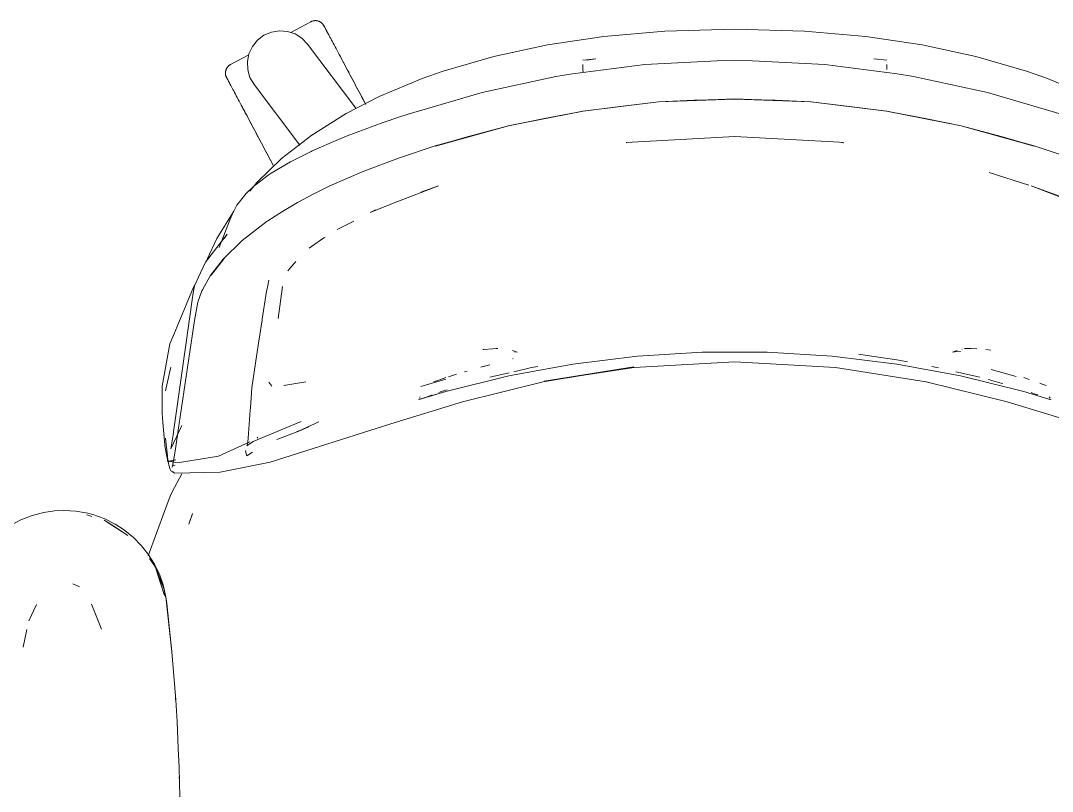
# Model space of a CAD drawing. Header units: millimetres. Extents: x 155927 to 317870, y -36033 to 97293.
# Drawn here: x 171705.3 to 172135.7, y 25205.2 to 25526.6 of the extents above; entities that cross this region are included whole.
import ezdxf

# ---------------------------------------------------------------- set-up
doc = ezdxf.new("R2010")
doc.units = ezdxf.units.MM
doc.header["$MEASUREMENT"] = 0
doc.layers.add('G-IMPT', color=8, linetype='CONTINUOUS', lineweight=9)
doc.layers.add('I-FURN', color=8, linetype='CONTINUOUS', lineweight=9)

msp = doc.modelspace()

# ---------------------------------------------------------------- linework, layer by layer
at = {"layer": 'G-IMPT'}
for p, q in [((171974.12, 25522.28), (171948.55, 25520.02)), ((172003.26, 25523.13), (171974.12, 25522.28)), ((172032.4, 25522.28), (172003.26, 25523.13)), ((172057.97, 25520.02), (172032.4, 25522.28)), ((171948.55, 25520.02), (171925.13, 25516.53)), ((172081.39, 25516.53), (172057.97, 25520.02)), ((171902.76, 25511.72), (171925.13, 25516.53)), ((172103.75, 25511.72), (172081.39, 25516.53)), ((171881.52, 25505.54), (171902.76, 25511.72)), ((171939.84, 25510.12), (171945.26, 25510.77)), ((171941.49, 25510.2), (171945.26, 25510.77)), ((171995.95, 25509.9), (171965.74, 25508.29)), ((171995.95, 25509.9), (172003.26, 25510)), ((172010.57, 25509.9), (172003.26, 25510)), ((172010.57, 25509.9), (172040.78, 25508.29)), ((172066.68, 25510.12), (172061.26, 25510.77)), ((172125, 25505.54), (172103.75, 25511.72)), ((171872.79, 25502.47), (171881.52, 25505.54)), ((171965.74, 25508.29), (171935.58, 25504.47)), ((171939.81, 25508.36), (171939.89, 25506.27)), ((171939.81, 25508.36), (171939.82, 25508.25)), ((171939.93, 25505.02), (171939.89, 25506.27)), ((172040.78, 25508.29), (172070.94, 25504.47)), ((172066.63, 25506.27), (172066.71, 25508.36)), ((172066.71, 25508.36), (172066.7, 25508.25)), ((172125, 25505.54), (172133.73, 25502.47)), ((171872.79, 25502.47), (171854.81, 25494.95)), ((171928.65, 25503.29), (171897.86, 25496.62)), ((171935.58, 25504.47), (171928.65, 25503.29)), ((172070.94, 25504.47), (172077.87, 25503.29)), ((172108.65, 25496.62), (172077.87, 25503.29)), ((172133.73, 25502.47), (172151.71, 25494.95)), ((171867.04, 25487.68), (171897.86, 25496.62)), ((172108.65, 25496.62), (172139.48, 25487.68)), ((171854.81, 25494.95), (171841.04, 25487.86)), ((171971.44, 25492.76), (171939.85, 25488.93)), ((171971.48, 25492.72), (171939.93, 25488.94)), ((171955.41, 25490.88), (171971.48, 25492.72)), ((172003.26, 25494.09), (171971.44, 25492.76)), ((171971.48, 25492.72), (172003.26, 25493.86)), ((171971.48, 25492.72), (171986.38, 25493.4)), ((171986.38, 25493.4), (172003.26, 25493.86)), ((172035.08, 25492.76), (172003.26, 25494.09)), ((172020.14, 25493.4), (172003.26, 25493.86)), ((172035.04, 25492.72), (172003.26, 25493.86)), ((172020.14, 25493.4), (172035.04, 25492.72)), ((172035.04, 25492.72), (172066.59, 25488.94)), ((172035.04, 25492.72), (172051.11, 25490.88)), ((172035.08, 25492.76), (172066.67, 25488.93)), ((171841.04, 25487.86), (171826.74, 25478.89)), ((171867.04, 25487.68), (171863.43, 25486.48)), ((171939.93, 25488.94), (171908.69, 25482.72)), ((171908.69, 25482.72), (171939.85, 25488.93)), ((171939.93, 25488.94), (171923.82, 25485.84)), ((171955.41, 25490.88), (171939.93, 25488.94)), ((172066.59, 25488.94), (172051.11, 25490.88)), ((172097.72, 25482.76), (172066.59, 25488.94)), ((172066.59, 25488.94), (172082.7, 25485.84)), ((172097.72, 25482.76), (172066.67, 25488.93)), ((171856.61, 25484.14), (171841.54, 25478.54)), ((171856.61, 25484.14), (171863.43, 25486.48)), ((171908.8, 25482.76), (171923.82, 25485.84)), ((172097.72, 25482.76), (172082.7, 25485.84)), ((171908.8, 25482.76), (171878.3, 25474.38)), ((171908.8, 25482.76), (171878.39, 25474.34)), ((171891.56, 25478.11), (171908.8, 25482.76)), ((172114.96, 25478.11), (172097.72, 25482.76)), ((172097.72, 25482.76), (172128.22, 25474.38)), ((172097.72, 25482.76), (172128.13, 25474.34)), ((171826.74, 25478.89), (171814.14, 25469.08)), ((171826.9, 25472.29), (171837.86, 25477.06)), ((171837.86, 25477.06), (171841.54, 25478.54)), ((171891.56, 25478.11), (171878.39, 25474.34)), ((172003.26, 25478.27), (171957.92, 25475.77)), ((171957.92, 25475.77), (171959.53, 25476)), ((171957.98, 25475.72), (171958.23, 25475.76)), ((171959.53, 25476), (171958.23, 25475.76)), ((172003.26, 25478.32), (172046.99, 25476)), ((172003.26, 25478.27), (172046.99, 25476)), ((172046.99, 25476), (172048.77, 25475.73)), ((172046.99, 25476), (172048.29, 25475.76)), ((172048.54, 25475.72), (172048.29, 25475.76)), ((172114.96, 25478.11), (172128.13, 25474.34)), ((171818.44, 25468.07), (171826.46, 25472.07)), ((171826.9, 25472.29), (171826.46, 25472.07)), ((171863.39, 25469.37), (171878.3, 25474.38)), ((172128.22, 25474.38), (172143.13, 25469.37)), ((171803.85, 25459.12), (171814.14, 25469.08)), ((171817.85, 25467.76), (171809.85, 25463.03)), ((171818.44, 25468.07), (171817.85, 25467.76)), ((171863.39, 25469.37), (171848.51, 25463.91)), ((171802.43, 25457.45), (171808.56, 25462.17)), ((171808.56, 25462.17), (171809.85, 25463.03)), ((171848.51, 25463.91), (171834.28, 25457.74)), ((172109.4, 25463.31), (172112.84, 25462.24)), ((172109.4, 25463.31), (172125.89, 25458.06)), ((171799.4, 25454.56), (171802.43, 25457.45)), ((171803.85, 25459.12), (171800.85, 25455.45)), ((171827.56, 25454.35), (171834.28, 25457.74)), ((171879.64, 25457.78), (171862.2, 25451.07)), ((171879.64, 25457.78), (171872.21, 25455.06)), ((172126.88, 25457.78), (172145.28, 25450.96)), ((172126.88, 25457.78), (172144.32, 25451.07)), ((171795.54, 25449.69), (171799.4, 25454.56)), ((171827.56, 25454.35), (171820.76, 25450.78)), ((171795.54, 25449.69), (171794.93, 25448.56)), ((171814.54, 25447.01), (171820.76, 25450.78)), ((171860.47, 25450.4), (171851.14, 25446.68)), ((171862.2, 25451.07), (171860.47, 25450.4)), ((171787.11, 25435.75), (171794.23, 25447.2)), ((171793.75, 25446.12), (171792.68, 25443.89)), ((171794.93, 25448.56), (171793.75, 25446.12)), ((171814.54, 25447.01), (171808.44, 25443.13)), ((171851.14, 25446.68), (171853.39, 25447.68)), ((171788.17, 25431.98), (171792.68, 25443.89)), ((171797.75, 25434.94), (171808.18, 25442.96)), ((171808.44, 25443.13), (171808.18, 25442.96)), ((171837.31, 25439.51), (171844.28, 25443.05)), ((171791.4, 25437.64), (171782.46, 25425.94)), ((171791.4, 25437.64), (171790.41, 25435.91)), ((171826.7, 25432.48), (171831.83, 25435.98)), ((171831.83, 25435.98), (171832.41, 25436.37)), ((171783.13, 25427.12), (171787.11, 25435.75)), ((171797.75, 25434.94), (171789.84, 25427.2)), ((171826.7, 25432.48), (171825.6, 25431.73)), ((171790.15, 25427.41), (171784.75, 25420.46)), ((171790.15, 25427.41), (171787.34, 25423.84)), ((171779.42, 25419.41), (171782.46, 25425.94)), ((171784.43, 25420.24), (171789.84, 25427.2)), ((171784.75, 25420.46), (171787.34, 25423.84)), ((171820.07, 25426.21), (171816.73, 25422.3)), ((171779.42, 25419.41), (171777.85, 25416.05)), ((171784.43, 25420.24), (171781.14, 25414.4)), ((171777.37, 25415.49), (171770.57, 25399.04)), ((171777.21, 25413.06), (171777.85, 25416.05)), ((171778.14, 25416.66), (171777.37, 25415.49)), ((171781.14, 25414.4), (171780.92, 25413.98)), ((171808.4, 25416.23), (171807.98, 25414.25)), ((171808.86, 25418.4), (171808.4, 25416.23)), ((171812.79, 25402.36), (171814.57, 25415.71)), ((171814.57, 25415.71), (171814.42, 25415.24)), ((171770.53, 25365.84), (171777.21, 25413.06)), ((171779.17, 25409.19), (171780.92, 25413.98)), ((171806.11, 25402.06), (171807.91, 25413.78)), ((171807.91, 25413.78), (171807.98, 25414.25)), ((171779.17, 25409.19), (171777.87, 25401.52)), ((171775.48, 25385.75), (171777.87, 25401.52)), ((171805.93, 25400.94), (171806.01, 25401.45)), ((171806.11, 25402.06), (171806.01, 25401.45)), ((171770.57, 25399.04), (171769.18, 25395.68)), ((171803.82, 25387.58), (171805.93, 25400.94)), ((171767.59, 25391.82), (171769.18, 25395.68)), ((171764.35, 25374.12), (171767.59, 25391.82)), ((171898.58, 25389.48), (171898.1, 25389.45)), ((171902.28, 25389.76), (171898.58, 25389.48)), ((171902.28, 25389.76), (171903.66, 25389.86)), ((171904.36, 25389.86), (171903.66, 25389.86)), ((171912.45, 25388.33), (171910.5, 25389.01)), ((171912.45, 25388.33), (171911.4, 25388.54)), ((172094.07, 25388.33), (172096.02, 25389.01)), ((172095.12, 25388.54), (172094.07, 25388.33)), ((172095.12, 25388.54), (172097.42, 25388.57)), ((172097.28, 25388.59), (172097.42, 25388.57)), ((172097.91, 25389.54), (172098.18, 25389.62)), ((172099.13, 25389.87), (172104.18, 25389.78)), ((172099.13, 25389.87), (172101.91, 25389.86)), ((172104.18, 25389.78), (172101.91, 25389.86)), ((172107.98, 25389.47), (172110.07, 25389.25)), ((171770.92, 25354.88), (171775.48, 25385.75)), ((171803.82, 25387.58), (171801.79, 25373.51)), ((171910.85, 25385.66), (171910.44, 25385.52)), ((171935.71, 25383.37), (171962.63, 25386.67)), ((171961.27, 25381.97), (172003.26, 25384.33)), ((171989.7, 25388.32), (171962.63, 25386.67)), ((172016.82, 25388.32), (171989.7, 25388.32)), ((172045.25, 25381.97), (172003.26, 25384.33)), ((172016.82, 25388.32), (172043.89, 25386.67)), ((172070.81, 25383.37), (172043.89, 25386.67)), ((172056.66, 25387.29), (172055, 25387.47)), ((172065.18, 25385.99), (172056.66, 25387.29)), ((172065.18, 25385.99), (172070.81, 25385.14)), ((172070.81, 25385.14), (172072.43, 25384.89)), ((172075.34, 25384.34), (172072.43, 25384.89)), ((171765.76, 25372.26), (171767.8, 25381.56)), ((171767.8, 25381.56), (171767.96, 25382.14)), ((171890.43, 25380.15), (171891.55, 25380.48)), ((171897.23, 25382.06), (171901.09, 25383.06)), ((171897.23, 25382.06), (171898.75, 25382.45)), ((171909.04, 25378.44), (171935.71, 25383.37)), ((171918.45, 25381.92), (171911.03, 25380.21)), ((171921.08, 25382.39), (171918.45, 25381.92)), ((171923.36, 25375.98), (171961.1, 25382.23)), ((171961.1, 25382.23), (171923.74, 25376.24)), ((171961.27, 25381.97), (171923.74, 25376.24)), ((172083.16, 25375.98), (172045.25, 25381.97)), ((172097.48, 25378.44), (172070.81, 25383.37)), ((172085.44, 25382.41), (172088.26, 25381.88)), ((172095.49, 25380.21), (172097.46, 25379.76)), ((172120.7, 25378.18), (172110.23, 25381.11)), ((171810.16, 25374.17), (171808.89, 25375.81)), ((171815.11, 25374.52), (171824.28, 25375.92)), ((171882.73, 25377.09), (171872.3, 25374.05)), ((171877.55, 25375.96), (171879.71, 25376.72)), ((171880.43, 25376.98), (171879.71, 25376.72)), ((171880.43, 25376.98), (171882.73, 25377.75)), ((171909.04, 25378.44), (171882.72, 25371.89)), ((171883.86, 25378.13), (171884.65, 25378.37)), ((171884.65, 25378.37), (171887.14, 25379.16)), ((171889.67, 25367.66), (171923.36, 25375.98)), ((171902.31, 25378.21), (171901.02, 25377.87)), ((171909.06, 25379.76), (171902.31, 25378.21)), ((172083.16, 25375.98), (172116.84, 25367.66)), ((172104.21, 25378.21), (172097.46, 25379.76)), ((172097.48, 25378.44), (172123.8, 25371.89)), ((172104.21, 25378.21), (172105.51, 25377.87)), ((172109.23, 25376.91), (172109.05, 25376.95)), ((172110.37, 25376.59), (172109.23, 25376.91)), ((172110.37, 25376.59), (172114.37, 25375.47)), ((172123.79, 25377.73), (172126, 25377.01)), ((171764.35, 25374.12), (171764.32, 25367.15)), ((171801.78, 25373.43), (171801.16, 25365.19)), ((171801.78, 25373.43), (171801.79, 25373.51)), ((171815.11, 25374.52), (171815.46, 25374.57)), ((171882.72, 25371.89), (171871.5, 25368.62)), ((171882.72, 25371.89), (171871.9, 25368.78)), ((171882.72, 25371.89), (171872.19, 25368.83)), ((171879.7, 25371.5), (171880.5, 25371.79)), ((171882.73, 25372.52), (171880.5, 25371.79)), ((171882.73, 25372.52), (171883.18, 25372.67)), ((172114.37, 25375.47), (172115.06, 25375.27)), ((172123.8, 25371.89), (172134.22, 25368.82)), ((172129, 25370.73), (172126.9, 25371.48)), ((172131.55, 25375.02), (172130.54, 25375.39)), ((172131.55, 25375.02), (172133.21, 25374.41)), ((171764.32, 25367.15), (171764.32, 25362.98)), ((171889.67, 25367.66), (171859.7, 25358.48)), ((171871.5, 25368.62), (171871.26, 25368.76)), ((171872.04, 25369.71), (171871.66, 25369.1)), ((171872.04, 25369.71), (171871.89, 25369.5)), ((171872.19, 25368.83), (171871.9, 25368.78)), ((171875.98, 25370.16), (171874.9, 25369.77)), ((171876.95, 25370.51), (171875.98, 25370.16)), ((172146.82, 25358.48), (172116.84, 25367.66)), ((172129, 25370.73), (172129.65, 25370.49)), ((172134.5, 25368.75), (172134.22, 25368.82)), ((172134.48, 25369.71), (172134.63, 25369.5)), ((172134.48, 25369.71), (172134.86, 25369.1)), ((172134.79, 25368.68), (172134.5, 25368.75)), ((172135.02, 25368.62), (172134.79, 25368.68)), ((172135.25, 25368.71), (172135.02, 25368.62)), ((171764.66, 25359.03), (171764.32, 25362.98)), ((171770.53, 25365.84), (171769.09, 25355.18)), ((171801.08, 25364.2), (171800.52, 25356.34)), ((171801.16, 25365.19), (171801.08, 25364.2)), ((171765.47, 25349.7), (171764.66, 25359.03)), ((171802.3, 25351.03), (171822.28, 25359.47)), ((171859.7, 25358.48), (171809.46, 25342.49)), ((171823.02, 25356.19), (171829.74, 25359.24)), ((171767.9, 25347.99), (171772.53, 25357.74)), ((171768.88, 25353.88), (171769.09, 25355.18)), ((171769.81, 25347.03), (171770.92, 25354.88)), ((171800.52, 25356.34), (171800.23, 25352.47)), ((171820.64, 25355.17), (171812.17, 25351.92)), ((171825.54, 25357.19), (171820.44, 25355.16)), ((171820.44, 25355.16), (171825.56, 25357.19)), ((171820.64, 25355.17), (171825.54, 25357.19)), ((171765.99, 25349.87), (171765.77, 25352.46)), ((171766.5, 25345.18), (171765.99, 25349.87)), ((171768.88, 25353.88), (171768.05, 25348.86)), ((171787.8, 25344.93), (171800.97, 25350.91)), ((171799.63, 25349.27), (171802.3, 25351.03)), ((171799.92, 25349.99), (171799.63, 25349.27)), ((171799.92, 25349.99), (171799.93, 25350)), ((171800.22, 25352.38), (171799.93, 25350)), ((171800.22, 25352.38), (171800.23, 25352.47)), ((171804.02, 25352.48), (171804.29, 25352.92)), ((171765.47, 25349.7), (171765.51, 25349.23)), ((171765.51, 25349.23), (171766.32, 25344.98)), ((171767.9, 25347.99), (171768.05, 25348.86)), ((171768.7, 25340.76), (171769.81, 25347.03)), ((171799.16, 25347.35), (171799.33, 25346)), ((171799.33, 25346), (171799.61, 25345.13)), ((171802.09, 25346.66), (171799.61, 25345.13)), ((171799.61, 25345.13), (171802.08, 25346.62)), ((171799.63, 25345.07), (171802.09, 25346.66)), ((171766.32, 25344.98), (171766.76, 25342.66)), ((171766.58, 25344.57), (171766.5, 25345.18)), ((171766.58, 25344.57), (171767.11, 25341.29)), ((171770.04, 25343.38), (171766.76, 25342.66)), ((171767.67, 25339.43), (171767.11, 25341.29)), ((171770.04, 25343.38), (171767.18, 25342.9)), ((171767.18, 25342.9), (171770.76, 25342.21)), ((171768.87, 25341.38), (171768.31, 25340.28)), ((171768.87, 25341.38), (171768.7, 25340.76)), ((171769.75, 25341.18), (171769.25, 25341.1)), ((171787.8, 25344.93), (171770.76, 25342.21)), ((171788.5, 25338.3), (171809.46, 25342.49)), ((171799.63, 25345.07), (171799.61, 25345.13)), ((171767.67, 25339.43), (171767.99, 25338.89)), ((171767.99, 25338.89), (171768.48, 25338.52)), ((171768.71, 25340.78), (171768.31, 25340.28)), ((171769.52, 25337.91), (171768.48, 25338.52)), ((171769.1, 25338.39), (171768.48, 25338.52)), ((171768.48, 25338.52), (171768.56, 25338.49)), ((171769.1, 25338.39), (171768.56, 25338.49)), ((171772.54, 25337.66), (171768.56, 25330.07)), ((171768.71, 25340.78), (171769.25, 25341.1)), ((171788.5, 25338.3), (171769.52, 25337.91)), ((171765.45, 25322.34), (171767.64, 25328.31)), ((171768.56, 25330.07), (171767.64, 25328.31)), ((171705.35, 25318.44), (171710.06, 25320.28)), ((171714.93, 25321.54), (171710.06, 25320.28)), ((171714.93, 25321.54), (171719.44, 25322.19)), ((171723.29, 25322.36), (171719.44, 25322.19)), ((171723.29, 25322.36), (171728.33, 25322.06)), ((171728.33, 25322.06), (171733.28, 25321.18)), ((171734.97, 25319.82), (171732.94, 25320.44)), ((171733.28, 25321.18), (171735.41, 25320.62)), ((171740.18, 25318.91), (171735.41, 25320.62)), ((171758.5, 25303.4), (171765.45, 25322.34)), ((171777.04, 25321.04), (171775.41, 25316.57)), ((171775.41, 25316.57), (171776.79, 25320.45)), ((171777.04, 25321.04), (171776.79, 25320.45)), ((171701.19, 25316.25), (171705.35, 25318.44)), ((171740.09, 25318.26), (171743.76, 25316.1)), ((171740.09, 25318.26), (171750.04, 25311.94)), ((171740.18, 25318.91), (171744.69, 25316.66)), ((171743.76, 25316.1), (171750.04, 25311.94)), ((171744.69, 25316.66), (171748.24, 25314.4)), ((171752.21, 25311.21), (171748.24, 25314.4)), ((171752.21, 25311.21), (171755.76, 25307.6)), ((171755.76, 25307.6), (171758.39, 25304.3)), ((171761.12, 25299.97), (171758.39, 25304.3)), ((171761.51, 25298.65), (171759.09, 25302.23)), ((171761.12, 25299.97), (171763.31, 25295.39)), ((171765.12, 25289.43), (171761.51, 25298.65)), ((171761.51, 25298.65), (171762.41, 25295.94)), ((171761.51, 25298.65), (171765.33, 25286.79)), ((171762.41, 25295.94), (171765.33, 25286.79)), ((171763.31, 25295.39), (171764.75, 25291.26)), ((171727.12, 25291.74), (171729.34, 25290.73)), ((171729.34, 25290.73), (171729.79, 25290.43)), ((171765.91, 25286.3), (171764.75, 25291.26)), ((171765.69, 25286.37), (171765.12, 25289.43)), ((171765.91, 25286.3), (171768.37, 25263.34)), ((171765.91, 25286.3), (171766.24, 25283.48)), ((171765.91, 25286.3), (171768.26, 25264.86)), ((171711.91, 25283.11), (171708.65, 25276.33)), ((171739.01, 25272.78), (171734.87, 25283.2)), ((171768.37, 25263.34), (171766.24, 25283.48)), ((171706.31, 25265.28), (171707.88, 25272.71)), ((171768.26, 25264.86), (171769.25, 25253.46)), ((171769.98, 25243.18), (171769.25, 25253.46)), ((171769.84, 25245.22), (171769.71, 25246.64)), ((171769.84, 25245.22), (171769.93, 25243.31)), ((171769.98, 25243.18), (171770.54, 25234.3)), ((171771.08, 25223), (171770.54, 25234.3)), ((171771.08, 25223), (171771.37, 25215.12)), ((171771.66, 25202.81), (171771.37, 25215.12)), ((171771.45, 25211.25), (171771.53, 25209.59)), ((171771.53, 25209.59), (171771.53, 25207.51))]:
    msp.add_line(p, q, dxfattribs=at)
at = {"layer": 'I-FURN'}
for p, q in [((171826.52, 25526.24), (171826.67, 25526.31)), ((171826.67, 25526.31), (171826.82, 25526.37)), ((171826.82, 25526.37), (171826.97, 25526.42)), ((171826.97, 25526.42), (171827.12, 25526.47)), ((171827.12, 25526.47), (171827.28, 25526.52)), ((171827.28, 25526.52), (171827.44, 25526.55)), ((171827.44, 25526.55), (171827.59, 25526.58)), ((171827.59, 25526.58), (171827.75, 25526.61)), ((171827.75, 25526.61), (171827.91, 25526.62)), ((171827.91, 25526.62), (171828.07, 25526.64)), ((171828.07, 25526.64), (171828.24, 25526.64)), ((171828.24, 25526.64), (171828.4, 25526.64)), ((171828.4, 25526.64), (171828.56, 25526.63)), ((171828.56, 25526.63), (171828.72, 25526.61)), ((171828.72, 25526.61), (171828.88, 25526.59)), ((171828.88, 25526.59), (171829.04, 25526.57)), ((171829.04, 25526.57), (171829.19, 25526.53)), ((171829.19, 25526.53), (171829.35, 25526.49)), ((171829.35, 25526.49), (171829.51, 25526.45)), ((171829.51, 25526.45), (171829.66, 25526.39)), ((171829.66, 25526.39), (171829.81, 25526.34)), ((171829.81, 25526.34), (171829.96, 25526.27)), ((171829.96, 25526.27), (171830.1, 25526.2)), ((171809.92, 25521.87), (171813.25, 25522.41)), ((171813.25, 25522.41), (171816.62, 25522.15)), ((171816.62, 25522.15), (171819.82, 25521.08)), ((171826.38, 25526.17), (171817.97, 25521.7)), ((171826.38, 25526.17), (171826.52, 25526.24)), ((171830.1, 25526.2), (171830.24, 25526.12)), ((171830.24, 25526.12), (171830.38, 25526.04)), ((171830.38, 25526.04), (171830.52, 25525.96)), ((171830.52, 25525.96), (171830.65, 25525.86)), ((171830.65, 25525.86), (171830.78, 25525.77)), ((171830.78, 25525.77), (171830.9, 25525.66)), ((171830.9, 25525.66), (171831.02, 25525.55)), ((171831.02, 25525.55), (171831.14, 25525.44)), ((171831.14, 25525.44), (171831.25, 25525.33)), ((171831.25, 25525.33), (171831.35, 25525.2)), ((171831.35, 25525.2), (171831.46, 25525.08)), ((171831.46, 25525.08), (171831.55, 25524.95)), ((171831.55, 25524.95), (171831.64, 25524.82)), ((171831.64, 25524.82), (171831.73, 25524.68)), ((171831.73, 25524.68), (171831.81, 25524.54)), ((171831.81, 25524.54), (171831.83, 25524.5)), ((171831.83, 25524.5), (171831.84, 25524.48)), ((171831.85, 25524.45), (171831.83, 25524.5)), ((171831.83, 25524.5), (171831.83, 25524.5)), ((171831.84, 25524.48), (171831.87, 25524.42)), ((171831.9, 25524.37), (171831.85, 25524.45)), ((171831.87, 25524.42), (171831.93, 25524.32)), ((171831.96, 25524.25), (171831.9, 25524.37)), ((171831.93, 25524.32), (171832, 25524.18)), ((171832.05, 25524.09), (171831.96, 25524.25)), ((171832, 25524.18), (171832.1, 25524)), ((171832.16, 25523.89), (171832.05, 25524.09)), ((171832.1, 25524), (171832.21, 25523.78)), ((171832.28, 25523.65), (171832.16, 25523.89)), ((171832.21, 25523.78), (171832.35, 25523.52)), ((171832.43, 25523.37), (171832.28, 25523.65)), ((171832.35, 25523.52), (171832.51, 25523.23)), ((171832.6, 25523.05), (171832.43, 25523.37)), ((171832.51, 25523.23), (171832.69, 25522.89)), ((171832.79, 25522.69), (171832.6, 25523.05)), ((171832.69, 25522.89), (171832.88, 25522.52)), ((171833, 25522.3), (171832.79, 25522.69)), ((171832.88, 25522.52), (171833.1, 25522.11)), ((171833.23, 25521.87), (171833, 25522.3)), ((171833.1, 25522.11), (171833.34, 25521.66)), ((171802, 25515.9), (171804.13, 25518.51)), ((171804.13, 25518.51), (171806.82, 25520.54)), ((171806.82, 25520.54), (171809.92, 25521.87)), ((171819.82, 25521.08), (171822.67, 25519.28)), ((171822.67, 25519.28), (171825.01, 25516.85)), ((171833.48, 25521.41), (171833.23, 25521.87)), ((171833.34, 25521.66), (171833.6, 25521.18)), ((171833.74, 25520.9), (171833.48, 25521.41)), ((171833.6, 25521.18), (171833.87, 25520.66)), ((171834.03, 25520.37), (171833.74, 25520.9)), ((171833.87, 25520.66), (171834.16, 25520.11)), ((171834.33, 25519.8), (171834.03, 25520.37)), ((171834.16, 25520.11), (171834.47, 25519.53)), ((171834.65, 25519.2), (171834.33, 25519.8)), ((171834.99, 25518.56), (171834.65, 25519.2)), ((171835.34, 25517.9), (171834.99, 25518.56)), ((171835.71, 25517.21), (171835.34, 25517.9)), ((171800.56, 25512.85), (171802, 25515.9)), ((171825.01, 25516.85), (171845.16, 25490.11)), ((171836.09, 25516.48), (171835.71, 25517.21)), ((171836.49, 25515.73), (171836.09, 25516.48)), ((171836.9, 25514.96), (171836.49, 25515.73)), ((171837.33, 25514.16), (171836.9, 25514.96)), ((171837.77, 25513.33), (171837.33, 25514.16)), ((171838.22, 25512.49), (171837.77, 25513.33)), ((171800.46, 25512.39), (171792.88, 25508.36)), ((171799.89, 25509.54), (171800.56, 25512.85)), ((171800.03, 25506.17), (171799.89, 25509.54)), ((171838.68, 25511.62), (171838.22, 25512.49)), ((171839.15, 25510.73), (171838.68, 25511.62)), ((171839.63, 25509.83), (171839.15, 25510.73)), ((171839.37, 25510.32), (171839.86, 25509.4)), ((171840.12, 25508.9), (171839.63, 25509.83)), ((171839.86, 25509.4), (171840.35, 25508.47)), ((171790.74, 25504.92), (171790.75, 25505.09)), ((171790.74, 25504.76), (171790.74, 25504.92)), ((171790.75, 25504.6), (171790.74, 25504.76)), ((171790.75, 25505.09), (171790.77, 25505.25)), ((171790.77, 25505.25), (171790.79, 25505.41)), ((171790.79, 25505.41), (171790.82, 25505.56)), ((171790.82, 25505.56), (171790.85, 25505.72)), ((171790.85, 25505.72), (171790.89, 25505.88)), ((171790.89, 25505.88), (171790.94, 25506.03)), ((171790.94, 25506.03), (171790.99, 25506.19)), ((171790.99, 25506.19), (171791.05, 25506.34)), ((171791.05, 25506.34), (171791.11, 25506.48)), ((171791.11, 25506.48), (171791.18, 25506.63)), ((171791.18, 25506.63), (171791.26, 25506.77)), ((171791.26, 25506.77), (171791.34, 25506.91)), ((171791.34, 25506.91), (171791.43, 25507.04)), ((171791.43, 25507.04), (171791.52, 25507.18)), ((171791.52, 25507.18), (171791.62, 25507.3)), ((171791.62, 25507.3), (171791.72, 25507.43)), ((171791.72, 25507.43), (171791.83, 25507.55)), ((171791.83, 25507.55), (171791.94, 25507.66)), ((171791.94, 25507.66), (171792.06, 25507.78)), ((171792.06, 25507.78), (171792.18, 25507.88)), ((171792.18, 25507.88), (171792.3, 25507.98)), ((171792.3, 25507.98), (171792.43, 25508.08)), ((171792.43, 25508.08), (171792.57, 25508.17)), ((171792.57, 25508.17), (171792.7, 25508.26)), ((171792.7, 25508.26), (171792.84, 25508.34)), ((171792.84, 25508.34), (171792.88, 25508.36)), ((171800.97, 25502.93), (171800.03, 25506.17)), ((171840.62, 25507.97), (171840.12, 25508.9)), ((171840.35, 25508.47), (171840.85, 25507.53)), ((171841.13, 25507.01), (171840.62, 25507.97)), ((171840.85, 25507.53), (171841.36, 25506.57)), ((171841.64, 25506.05), (171841.13, 25507.01)), ((171841.36, 25506.57), (171841.88, 25505.6)), ((171842.16, 25505.08), (171841.64, 25506.05)), ((171841.88, 25505.6), (171842.4, 25504.62)), ((171842.68, 25504.09), (171842.16, 25505.08)), ((171790.76, 25504.44), (171790.75, 25504.6)), ((171790.78, 25504.28), (171790.76, 25504.44)), ((171790.8, 25504.12), (171790.78, 25504.28)), ((171790.83, 25503.96), (171790.8, 25504.12)), ((171790.87, 25503.81), (171790.83, 25503.96)), ((171790.91, 25503.65), (171790.87, 25503.81)), ((171790.96, 25503.5), (171790.91, 25503.65)), ((171791.01, 25503.35), (171790.96, 25503.5)), ((171791.07, 25503.2), (171791.01, 25503.35)), ((171791.14, 25503.05), (171791.07, 25503.2)), ((171791.21, 25502.91), (171791.14, 25503.05)), ((171791.22, 25502.9), (171791.21, 25502.91)), ((171791.21, 25502.91), (171791.22, 25502.89)), ((171791.24, 25502.86), (171791.22, 25502.9)), ((171791.22, 25502.89), (171791.26, 25502.83)), ((171791.28, 25502.78), (171791.24, 25502.86)), ((171791.26, 25502.83), (171791.31, 25502.73)), ((171791.35, 25502.65), (171791.28, 25502.78)), ((171791.31, 25502.73), (171791.38, 25502.58)), ((171791.43, 25502.49), (171791.35, 25502.65)), ((171791.38, 25502.58), (171791.48, 25502.4)), ((171791.54, 25502.29), (171791.43, 25502.49)), ((171791.48, 25502.4), (171791.6, 25502.19)), ((171791.67, 25502.05), (171791.54, 25502.29)), ((171791.6, 25502.19), (171791.73, 25501.93)), ((171791.82, 25501.77), (171791.67, 25502.05)), ((171791.73, 25501.93), (171791.89, 25501.63)), ((171791.99, 25501.45), (171791.82, 25501.77)), ((171791.89, 25501.63), (171792.07, 25501.29)), ((171792.18, 25501.1), (171791.99, 25501.45)), ((171792.07, 25501.29), (171792.27, 25500.92)), ((171792.38, 25500.7), (171792.18, 25501.1)), ((171792.27, 25500.92), (171792.49, 25500.51)), ((171792.61, 25500.28), (171792.38, 25500.7)), ((171792.49, 25500.51), (171792.72, 25500.07)), ((171802.66, 25500.01), (171800.97, 25502.93)), ((171842.4, 25504.62), (171842.92, 25503.64)), ((171843.21, 25503.1), (171842.68, 25504.09)), ((171842.92, 25503.64), (171843.45, 25502.64)), ((171843.74, 25502.1), (171843.21, 25503.1)), ((171843.45, 25502.64), (171843.98, 25501.64)), ((171844.27, 25501.1), (171843.74, 25502.1)), ((171843.98, 25501.64), (171844.52, 25500.64)), ((171844.8, 25500.1), (171844.27, 25501.1)), ((171844.52, 25500.64), (171845.05, 25499.64)), ((171792.86, 25499.81), (171792.61, 25500.28)), ((171792.72, 25500.07), (171792.98, 25499.58)), ((171793.13, 25499.31), (171792.86, 25499.81)), ((171792.98, 25499.58), (171793.26, 25499.07)), ((171793.41, 25498.77), (171793.13, 25499.31)), ((171793.26, 25499.07), (171793.55, 25498.52)), ((171793.71, 25498.2), (171793.41, 25498.77)), ((171793.55, 25498.52), (171793.86, 25497.93)), ((171793.86, 25497.93), (171794.19, 25497.31)), ((171794.19, 25497.31), (171794.53, 25496.67)), ((171794.53, 25496.67), (171794.89, 25495.99)), ((171821.74, 25474.7), (171802.66, 25500.01)), ((171845.34, 25499.09), (171844.8, 25500.1)), ((171845.05, 25499.64), (171845.59, 25498.63)), ((171845.87, 25498.09), (171845.34, 25499.09)), ((171845.59, 25498.63), (171846.12, 25497.63)), ((171846.41, 25497.09), (171845.87, 25498.09)), ((171846.12, 25497.63), (171846.65, 25496.62)), ((171846.94, 25496.09), (171846.41, 25497.09)), ((171846.65, 25496.62), (171847.18, 25495.63)), ((171794.89, 25495.99), (171795.27, 25495.28)), ((171795.27, 25495.28), (171795.66, 25494.55)), ((171795.66, 25494.55), (171796.06, 25493.78)), ((171796.06, 25493.78), (171796.48, 25493)), ((171796.48, 25493), (171796.91, 25492.19)), ((171796.91, 25492.19), (171797.36, 25491.35)), ((171847.47, 25495.09), (171846.94, 25496.09)), ((171847.18, 25495.63), (171847.71, 25494.64)), ((171847.99, 25494.1), (171847.47, 25495.09)), ((171847.71, 25494.64), (171848.23, 25493.65)), ((171848.51, 25493.13), (171847.99, 25494.1)), ((171848.23, 25493.65), (171848.75, 25492.68)), ((171849.03, 25492.16), (171848.51, 25493.13)), ((171848.75, 25492.68), (171849.26, 25491.72)), ((171797.6, 25490.89), (171797.15, 25491.74)), ((171797.36, 25491.35), (171797.81, 25490.49)), ((171798.06, 25490.02), (171797.6, 25490.89)), ((171797.81, 25490.49), (171798.28, 25489.62)), ((171798.54, 25489.14), (171798.06, 25490.02)), ((171798.28, 25489.62), (171798.76, 25488.72)), ((171799.02, 25488.23), (171798.54, 25489.14)), ((171798.76, 25488.72), (171799.24, 25487.81)), ((171799.51, 25487.31), (171799.02, 25488.23)), ((171799.24, 25487.81), (171799.74, 25486.88)), ((171800.01, 25486.37), (171799.51, 25487.31)), ((171799.74, 25486.88), (171800.24, 25485.93)), ((171800.51, 25485.42), (171800.01, 25486.37)), ((171800.24, 25485.93), (171800.75, 25484.98)), ((171801.02, 25484.45), (171800.51, 25485.42)), ((171800.75, 25484.98), (171801.26, 25484.01)), ((171801.54, 25483.48), (171801.02, 25484.45)), ((171801.26, 25484.01), (171801.78, 25483.03)), ((171802.07, 25482.5), (171801.54, 25483.48)), ((171801.78, 25483.03), (171802.31, 25482.04)), ((171802.59, 25481.51), (171802.07, 25482.5)), ((171802.31, 25482.04), (171802.84, 25481.05)), ((171803.12, 25480.51), (171802.59, 25481.51)), ((171802.84, 25481.05), (171803.37, 25480.05)), ((171803.66, 25479.51), (171803.12, 25480.51)), ((171803.37, 25480.05), (171803.9, 25479.05)), ((171804.19, 25478.5), (171803.66, 25479.51)), ((171803.9, 25479.05), (171804.44, 25478.04)), ((171804.72, 25477.5), (171804.19, 25478.5)), ((171804.44, 25478.04), (171804.97, 25477.03)), ((171805.26, 25476.49), (171804.72, 25477.5)), ((171804.97, 25477.03), (171805.5, 25476.03)), ((171805.79, 25475.49), (171805.26, 25476.49)), ((171805.5, 25476.03), (171806.04, 25475.03)), ((171806.32, 25474.49), (171805.79, 25475.49)), ((171806.04, 25475.03), (171806.57, 25474.03)), ((171806.85, 25473.5), (171806.32, 25474.49)), ((171806.57, 25474.03), (171807.09, 25473.04)), ((171807.38, 25472.51), (171806.85, 25473.5)), ((171807.09, 25473.04), (171807.62, 25472.06)), ((171807.9, 25471.53), (171807.38, 25472.51)), ((171807.62, 25472.06), (171808.13, 25471.08)), ((171808.41, 25470.56), (171807.9, 25471.53)), ((171808.13, 25471.08), (171808.65, 25470.12)), ((171808.92, 25469.6), (171808.41, 25470.56)), ((171808.65, 25470.12), (171809.15, 25469.17)), ((171809.42, 25468.66), (171808.92, 25469.6)), ((171809.15, 25469.17), (171809.65, 25468.23)), ((171809.92, 25467.73), (171809.42, 25468.66)), ((171809.65, 25468.23), (171810.14, 25467.31)), ((171810.4, 25466.82), (171809.92, 25467.73)), ((171810.14, 25467.31), (171810.62, 25466.4))]:
    msp.add_line(p, q, dxfattribs=at)

doc.saveas('drawing.dxf')
